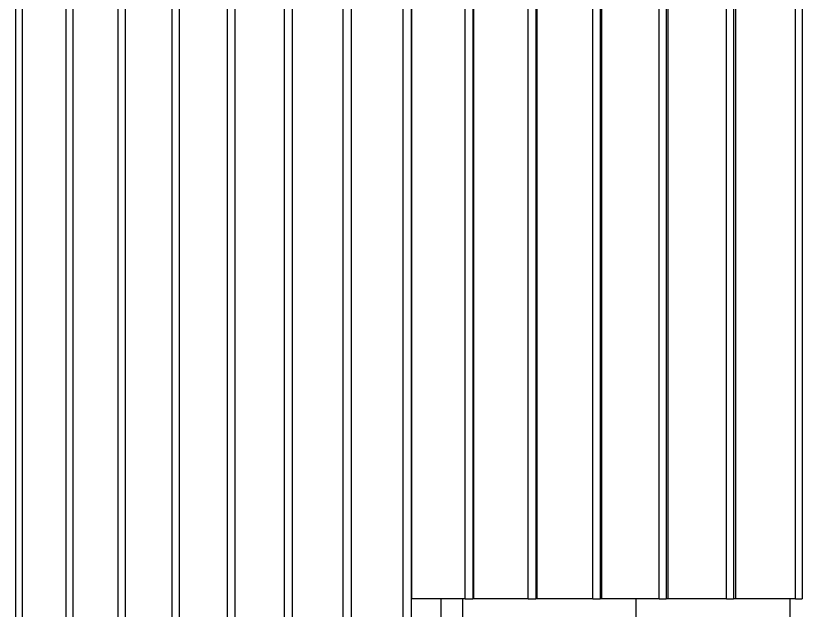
# Model space of a CAD drawing. Header units: millimetres. Extents: x -360063 to 84100, y -179792 to 59400.
# Drawn here: x 5536 to 8136, y 44562 to 46528 of the extents above; entities that cross this region are included whole.
import ezdxf

# ---------------------------------------------------------------- set-up
doc = ezdxf.new("R2010")
doc.units = ezdxf.units.MM
doc.header["$LTSCALE"] = 100
doc.layers.add('Visible', color=7, linetype='Continuous', lineweight=25)

msp = doc.modelspace()

# ---------------------------------------------------------------- linework, layer by layer
at = {"layer": 'Visible'}
for p, q in [((5536.17, 43100.17), (5536.17, 48965.17)), ((5557.99, 48965.17), (5557.99, 43100.17)), ((5702.79, 43100.17), (5702.79, 48965.17)), ((5725.37, 48965.17), (5725.37, 43100.17)), ((5875.04, 43100.17), (5875.04, 48965.17)), ((5898.35, 48965.17), (5898.35, 43100.17)), ((6052.82, 43100.17), (6052.82, 48965.17)), ((6076.86, 48965.17), (6076.86, 43100.17)), ((6236.04, 43100.17), (6236.04, 48965.17)), ((6260.8, 48965.17), (6260.8, 43100.17)), ((6424.62, 43100.17), (6424.62, 48965.17)), ((6450.08, 48965.17), (6450.08, 43100.17)), ((6618.44, 43100.17), (6618.44, 48965.17)), ((6644.59, 48965.17), (6644.59, 43100.17)), ((6817.41, 43100.17), (6817.41, 48965.17)), ((6843.37, 48965.17), (6843.37, 43100.17)), ((6844.24, 48965.17), (6844.24, 44600.17)), ((7021.44, 44600.17), (7021.44, 48965.17)), ((7046.86, 48965.17), (7046.86, 44600.17)), ((7048.93, 48965.17), (7048.93, 44600.17)), ((7230.41, 44600.17), (7230.41, 48965.17)), ((7255.29, 48965.17), (7255.29, 44600.17)), ((7258.56, 48965.17), (7258.56, 44600.17)), ((7444.23, 44600.17), (7444.23, 48965.17)), ((7468.54, 48965.17), (7468.54, 44600.17)), ((7473.01, 48965.17), (7473.01, 44600.17)), ((7662.77, 44600.17), (7662.77, 48965.17)), ((7686.51, 48965.17), (7686.51, 44600.17)), ((7692.17, 48965.17), (7692.17, 44600.17)), ((7885.94, 44600.17), (7885.94, 48965.17)), ((7909.09, 48965.17), (7909.09, 44600.17)), ((7915.94, 48965.17), (7915.94, 44600.17)), ((8113.61, 44600.17), (8113.61, 48965.17)), ((8136.16, 48965.17), (8136.16, 44600.17)), ((7021.44, 44600.17), (6844.24, 44600.17)), ((6942.09, 43100.17), (6942.09, 44600.17)), ((7012.49, 44600.17), (7012.49, 43100.17)), ((7021.44, 44600.17), (7046.86, 44600.17)), ((7048.93, 44600.17), (7046.86, 44600.17)), ((7230.41, 44600.17), (7048.93, 44600.17)), ((7230.41, 44600.17), (7255.29, 44600.17)), ((7258.56, 44600.17), (7255.29, 44600.17)), ((7444.23, 44600.17), (7258.56, 44600.17)), ((7444.23, 44600.17), (7468.54, 44600.17)), ((7473.01, 44600.17), (7468.54, 44600.17)), ((7662.77, 44600.17), (7473.01, 44600.17)), ((7587.22, 44435.17), (7587.22, 44600.17)), ((7662.77, 44600.17), (7686.51, 44600.17)), ((7692.17, 44600.17), (7686.51, 44600.17)), ((7885.94, 44600.17), (7692.17, 44600.17)), ((7885.94, 44600.17), (7909.09, 44600.17)), ((7915.94, 44600.17), (7909.09, 44600.17)), ((8113.61, 44600.17), (7915.94, 44600.17)), ((8095.57, 44600.17), (8095.57, 43100.17)), ((8113.61, 44600.17), (8136.16, 44600.17))]:
    msp.add_line(p, q, dxfattribs=at)

doc.saveas('drawing.dxf')
